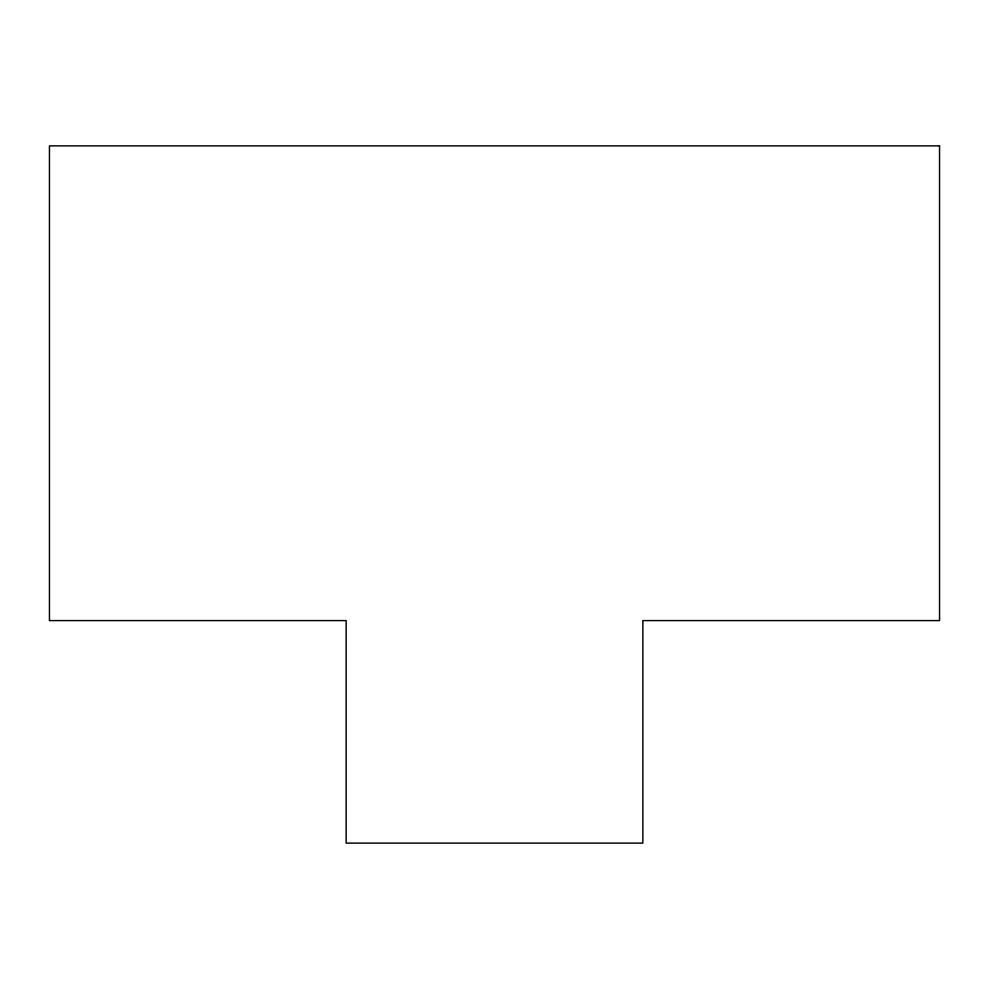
<?xml version="1.0" encoding="UTF-8"?>
<svg xmlns="http://www.w3.org/2000/svg" width="989" height="989" viewBox="0 0 989 989"><rect width="100%" height="100%" fill="white"/><g stroke="black" fill="none" stroke-linecap="round" stroke-linejoin="round"><path stroke-width="1.48" d="M939.55 145.877L49.45 145.877L49.45 620.598L346.15 620.598L346.15 843.123L642.85 843.123L642.85 620.598L939.55 620.598L939.55 145.877"/></g></svg>
